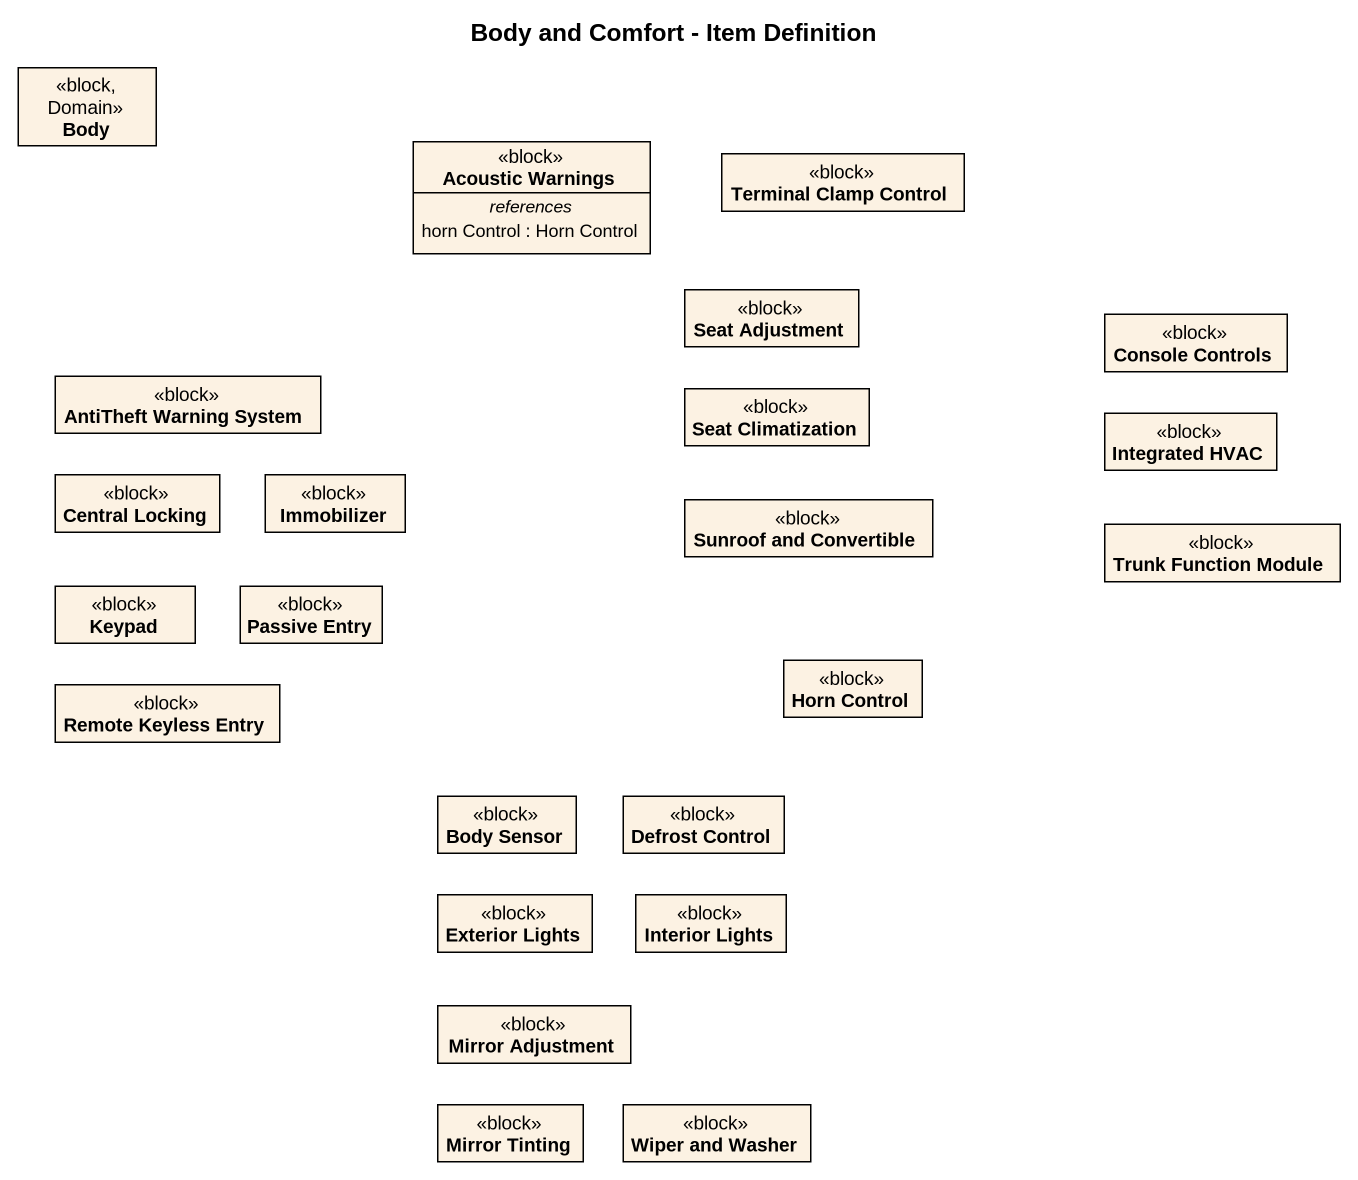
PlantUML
@startuml
title Body and Comfort - Item Definition
hide circle
hide empty members
class Body <<block, Domain>>
class "Acoustic Warnings" as Acoustic_Warnings <<block>> {
  -- references --
  horn Control : Horn Control
}
class "Terminal Clamp Control" as Terminal_Clamp_Control <<block>>
class "Seat Adjustment" as Seat_Adjustment <<block>>
class "AntiTheft Warning System" as AntiTheft_Warning_System <<block>>
class "Seat Climatization" as Seat_Climatization <<block>>
class "Console Controls" as Console_Controls <<block>>
class "Integrated HVAC" as Integrated_HVAC <<block>>
class "Central Locking" as Central_Locking <<block>>
class Immobilizer <<block>>
class "Sunroof and Convertible" as Sunroof_and_Convertible <<block>>
class "Trunk Function Module" as Trunk_Function_Module <<block>>
class Keypad <<block>>
class "Passive Entry" as Passive_Entry <<block>>
class "Remote Keyless Entry" as Remote_Keyless_Entry <<block>>
class "Horn Control" as Horn_Control <<block>>
class "Body Sensor" as Body_Sensor <<block>>
class "Defrost Control" as Defrost_Control <<block>>
class "Exterior Lights" as Exterior_Lights <<block>>
class "Interior Lights" as Interior_Lights <<block>>
class "Mirror Adjustment" as Mirror_Adjustment <<block>>
class "Mirror Tinting" as Mirror_Tinting <<block>>
class "Wiper and Washer" as Wiper_and_Washer <<block>>
@enduml
